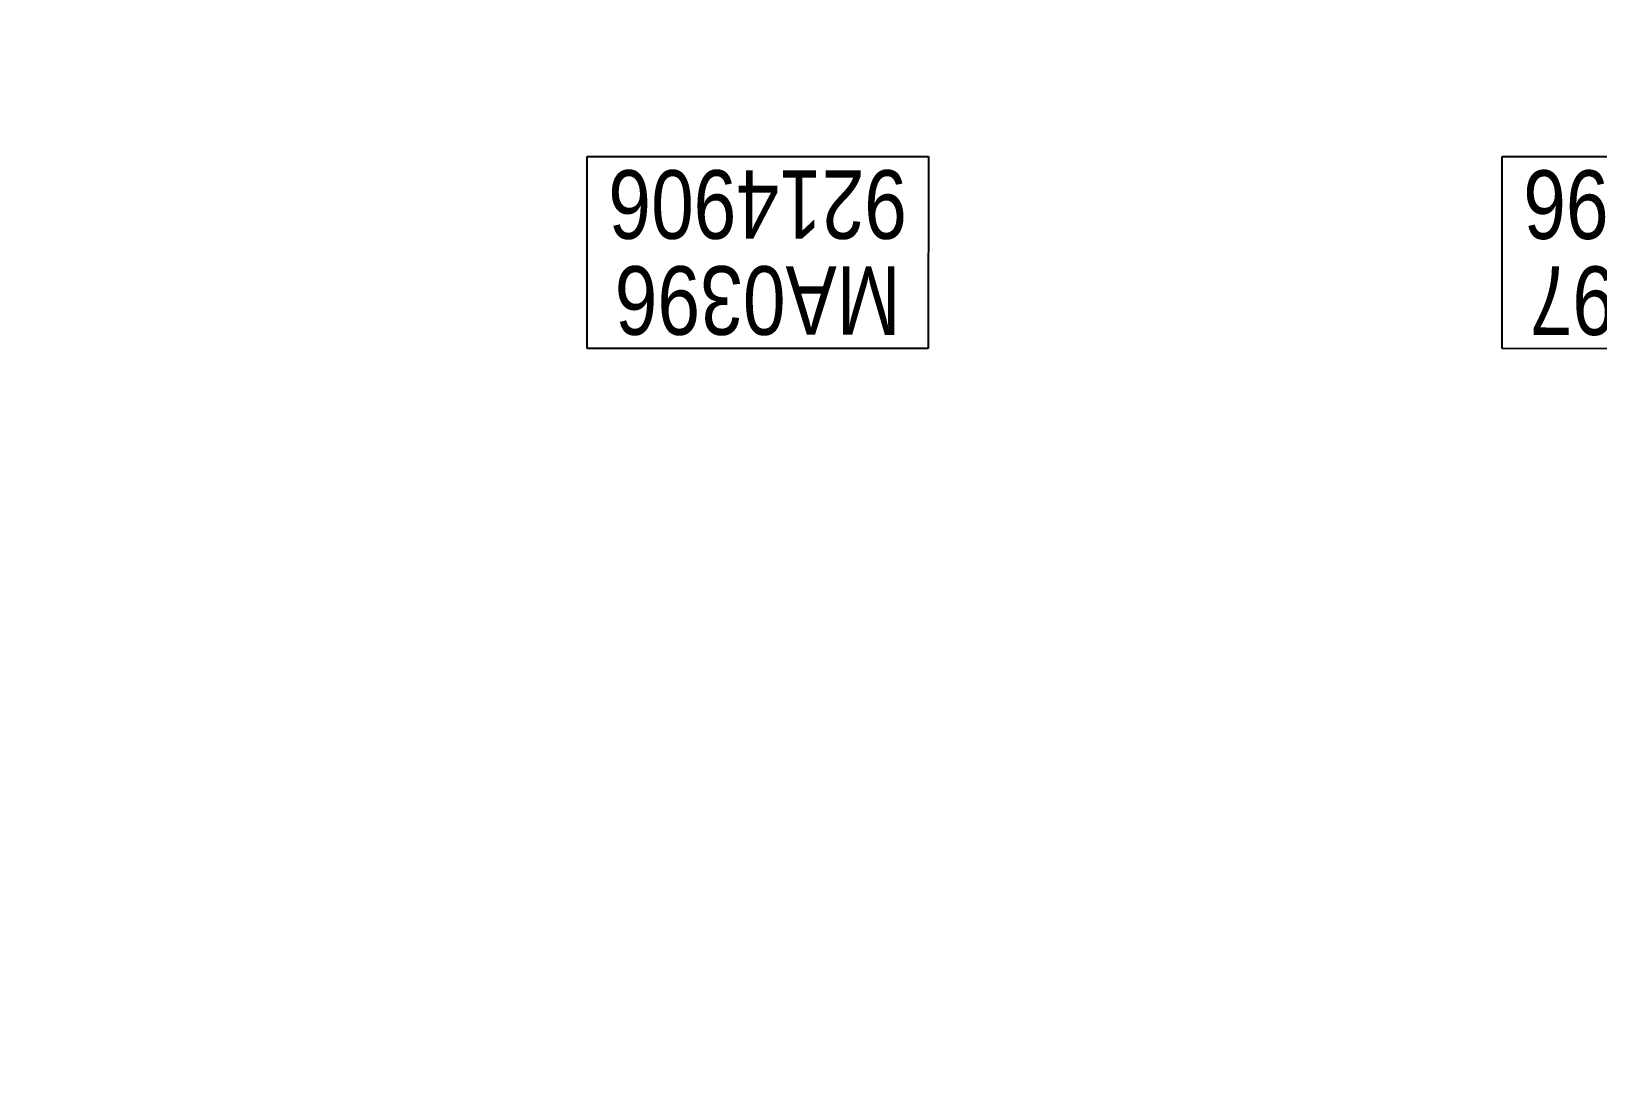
# Model space of a CAD drawing. Header units: centimetres. Extents: x -6122352 to 6876996, y -1694241 to 2592194.
# Drawn here: x 114826 to 125097, y -35343 to -28507 of the extents above; entities that cross this region are included whole.
import ezdxf
from ezdxf.xclip import XClip

# ---------------------------------------------------------------- set-up
doc = ezdxf.new("R2010")
doc.units = ezdxf.units.CM
doc.header["$MEASUREMENT"] = 0
doc.header["$XCLIPFRAME"] = 2
for name, pattern in [('DASHED2', [0.375, 0.25, -0.125]), ('XR-AR-END-SETTING OUT PLAN$0$23585-XR-AR-END-GROUND FLOOR$0$23261-XR-AR-SI-GF$0$HIDDEN', [0.375, 0.25, -0.125]), ('XR-AR-END-SETTING OUT PLAN$0$23585-XR-AR-END-GROUND FLOOR$0$945-4P-1-101-GROUND FLOOR PLAN$0$XR-MIDDLE-GROUND FLOOR PLAN$0$HIDDEN2', [0.1875, 0.125, -0.0625]), ('XR-AR-END-SETTING OUT PLAN$0$23585-XR-AR-END-GROUND FLOOR$0$HIDDEN', [0.375, 0.25, -0.125]), ('XR-AR-END-SETTING OUT PLAN$0$23585-XR-AR-END-GROUND FLOOR$0$XR-END-GROUND FLOOR PLAN$0$HIDDEN', [9.524999999999999, 6.35, -3.175]), ('XR-AR-END-SETTING OUT PLAN$0$23585-XR-AR-END-GROUND FLOOR$0$XR-END-GROUND FLOOR PLAN$0$HIDDEN2', [0.1875, 0.125, -0.0625]), ('XR-AR-MID-SETTING OUT FOR MASTER$0$23585-XR-AR-MID-GROUND FLOOR$0$23261-XR-AR-SI-GF$0$HIDDEN', [0.375, 0.25, -0.125]), ('XR-AR-MID-SETTING OUT FOR MASTER$0$23585-XR-AR-MID-GROUND FLOOR$0$945-4P-1-101-GROUND FLOOR PLAN$0$XR-MIDDLE-GROUND FLOOR PLAN$0$HIDDEN', [9.524999999999999, 6.35, -3.175]), ('XR-AR-MID-SETTING OUT FOR MASTER$0$23585-XR-AR-MID-GROUND FLOOR$0$945-4P-1-101-GROUND FLOOR PLAN$0$XR-MIDDLE-GROUND FLOOR PLAN$0$HIDDEN2', [0.1875, 0.125, -0.0625])]:
    doc.linetypes.add(name, pattern=pattern)
doc.layers.add('23585-XR-AR-DAMAC PLOT LIMITS$0$1-End units', color=7, linetype='Continuous', lineweight=5, true_color=0xf8991e)
for name, color, linetype, lineweight in [('23585-XR-AR-DAMAC PLOT LIMITS$0$1-Mid units', 41, 'Continuous', 5), ('@ Foundations', 4, 'DASHED2', 50), ('A-ANNO-TEXT', 3, 'Continuous', 25), ('XR-AR-END-SETTING OUT PLAN$0$23585-XR-AR-END-GROUND FLOOR$0$A-DOOR-FULL', 1, 'Continuous', 9), ('XR-AR-END-SETTING OUT PLAN$0$23585-XR-AR-END-GROUND FLOOR$0$A-FLOR-OVHD', 9, 'XR-AR-END-SETTING OUT PLAN$0$23585-XR-AR-END-GROUND FLOOR$0$23261-XR-AR-SI-GF$0$HIDDEN', 15), ('XR-AR-END-SETTING OUT PLAN$0$23585-XR-AR-END-GROUND FLOOR$0$A-FLOR-UNDR', 8, 'XR-AR-END-SETTING OUT PLAN$0$23585-XR-AR-END-GROUND FLOOR$0$HIDDEN', 5), ('XR-AR-END-SETTING OUT PLAN$0$23585-XR-AR-END-GROUND FLOOR$0$A-GLAZ-SILL', 8, 'Continuous', 5), ('XR-AR-END-SETTING OUT PLAN$0$23585-XR-AR-END-GROUND FLOOR$0$A-WALL', 7, 'Continuous', 30), ('XR-AR-END-SETTING OUT PLAN$0$23585-XR-AR-END-GROUND FLOOR$0$S-COLS', 51, 'Continuous', 40), ('XR-AR-END-SETTING OUT PLAN$0$23585-XR-AR-END-GROUND FLOOR$0$S-COLS-PATT', 8, 'Continuous', 5), ('XR-AR-MID-SETTING OUT FOR MASTER$0$23585-XR-AR-MID-GROUND FLOOR$0$$A-GLAZ-WNDO', 232, 'Continuous', 9), ('XR-AR-MID-SETTING OUT FOR MASTER$0$23585-XR-AR-MID-GROUND FLOOR$0$$A-WALL', 1, 'Continuous', 5), ('XR-AR-MID-SETTING OUT FOR MASTER$0$23585-XR-AR-MID-GROUND FLOOR$0$A-DOOR-FULL', 1, 'Continuous', 9), ('XR-AR-MID-SETTING OUT FOR MASTER$0$23585-XR-AR-MID-GROUND FLOOR$0$A-EQUP-KITN-PLAN', 202, 'Continuous', 9), ('XR-AR-MID-SETTING OUT FOR MASTER$0$23585-XR-AR-MID-GROUND FLOOR$0$A-FLOR-OVHD', 9, 'XR-AR-MID-SETTING OUT FOR MASTER$0$23585-XR-AR-MID-GROUND FLOOR$0$23261-XR-AR-SI-GF$0$HIDDEN', 15), ('XR-AR-MID-SETTING OUT FOR MASTER$0$23585-XR-AR-MID-GROUND FLOOR$0$A-GLAZ-SILL', 8, 'Continuous', 5), ('XR-AR-MID-SETTING OUT FOR MASTER$0$23585-XR-AR-MID-GROUND FLOOR$0$A-GLAZ-WNDO', 232, 'Continuous', 9), ('XR-AR-MID-SETTING OUT FOR MASTER$0$23585-XR-AR-MID-GROUND FLOOR$0$A-WALL', 7, 'Continuous', 30), ('XR-AR-MID-SETTING OUT FOR MASTER$0$23585-XR-AR-MID-GROUND FLOOR$0$A-WALL-FNSH', 9, 'Continuous', 5), ('XR-AR-MID-SETTING OUT FOR MASTER$0$23585-XR-AR-MID-GROUND FLOOR$0$S-COLS', 51, 'Continuous', 40)]:
    doc.layers.add(name, color=color, linetype=linetype, lineweight=lineweight)
for name, color, linetype in [('@MI-REF LAYER', 7, 'Continuous'), ('B_TH_4', 7, 'Continuous'), ('XR-AR-END-SETTING OUT PLAN$0$23585-XR-AR-END-GROUND FLOOR$0$A-Flor-Hral', 3, 'Continuous'), ('XR-AR-END-SETTING OUT PLAN$0$23585-XR-AR-END-GROUND FLOOR$0$A-Flor-Strs', 1, 'Continuous'), ('XR-AR-MID-SETTING OUT FOR MASTER$0$23585-XR-AR-MID-GROUND FLOOR$0$A-Flor-Hral', 3, 'Continuous'), ('XR-AR-MID-SETTING OUT FOR MASTER$0$23585-XR-AR-MID-GROUND FLOOR$0$A-Flor-Strs', 1, 'Continuous'), ('XR-AR-MID-SETTING OUT FOR MASTER$0$23585-XR-AR-MID-GROUND FLOOR$0$G-SHAD-20', 251, 'Continuous'), ('XR-AR-MID-SETTING OUT FOR MASTER$0$23585-XR-AR-MID-GROUND FLOOR$0$GS-HATCH-FLOOR TILE', 251, 'Continuous')]:
    doc.layers.add(name, color=color, linetype=linetype)
doc.styles.add('Xref group 33-41$0$Overall SOP Plan$0$LAC-609-NG10-1-XREF-GRID-125SC$0$GRID-DIM-NO', font='arial.ttf', dxfattribs={"width": 0.8})

# ---------------------------------------------------------------- blocks, each defined once
blk = doc.blocks.new('23585-XR-AR-DAMAC PLOT LIMITS')
at = {"layer": '23585-XR-AR-DAMAC PLOT LIMITS$0$1-End units', "color": 251, "true_color": 0x636466}
blk.add_lwpolyline([(496511.5071, 2768965.2139), (496505.3268999998, 2768958.468900001), (496487.6319000004, 2768974.682499999), (496493.8114999998, 2768981.4267)], close=True, dxfattribs=at)
at = {"layer": '23585-XR-AR-DAMAC PLOT LIMITS$0$1-Mid units', "color": 251, "true_color": 0x636466}
for points in [[(496501.2735000001, 2768954.0451), (496483.5784999998, 2768970.2587), (496487.6319000004, 2768974.682499999), (496505.3268999998, 2768958.468900001)], [(496497.2200999996, 2768949.621300001), (496479.5251000002, 2768965.834899999), (496483.5784999998, 2768970.2587), (496501.2735000001, 2768954.0451)]]:
    blk.add_lwpolyline(points, close=True, dxfattribs=at)
blk = doc.blocks.new('A$Cf093b529')
at = {"layer": 'A-ANNO-TEXT'}
blk.add_blockref('23585-XR-AR-DAMAC PLOT LIMITS', (-495391.9901121984, -2768603.441896566), dxfattribs=at)
blk = doc.blocks.new('*U36')
at = {"linetype": 'XR-AR-END-SETTING OUT PLAN$0$23585-XR-AR-END-GROUND FLOOR$0$XR-END-GROUND FLOOR PLAN$0$HIDDEN', "ltscale": 0.2}
blk.add_lwpolyline([(672.4602830045783, 0, 0, 0, 0), (125, 0, 16.74478720384293, 16.74478720384293, 0), (62.5, -171.7173430863004, 16.74478720384293, 16.74478720384293, 0), (-62.5, 171.7173430863004, 16.74478720384293, 16.74478720384293, 0), (-125, 0, 0, 0, 0), (-771.7815950174963, 0, 0, 0, 0)], format="xyseb", dxfattribs=at)
blk = doc.blocks.new('*U774')
for points in [[(91, -5.684341886080801e-14), (41, -5.684341886080801e-14), (41, 1021), (91, 1021)], [(0, 0), (38, -5.684341886080801e-14), (38, -50), (50, -50), (50, -122.2222222027232), (0, -122.2222222027232)], [(1100, 2.842170943040401e-14), (1062, -2.842170943040401e-14), (1062, -49.99999999999997), (1050, -49.99999999999997), (1050, -122.2222222027231), (1100, -122.2222222027231)]]:
    blk.add_lwpolyline(points, close=True)
at = {"color": 8, "linetype": 'XR-AR-END-SETTING OUT PLAN$0$23585-XR-AR-END-GROUND FLOOR$0$XR-END-GROUND FLOOR PLAN$0$HIDDEN2'}
blk.add_arc((41, -5.684341886080801e-14), 1021, 1.594950045944486e-15, 90, dxfattribs=at)
at = {"layer": 'XR-AR-END-SETTING OUT PLAN$0$23585-XR-AR-END-GROUND FLOOR$0$A-GLAZ-SILL', "linetype": 'XR-AR-END-SETTING OUT PLAN$0$23585-XR-AR-END-GROUND FLOOR$0$945-4P-1-101-GROUND FLOOR PLAN$0$XR-MIDDLE-GROUND FLOOR PLAN$0$HIDDEN2', "ltscale": 3}
blk.add_lwpolyline([(0, 0), (1100, 0), (1100, -122.2222222027231), (0, -122.2222222027231)], close=True, dxfattribs=at)
blk = doc.blocks.new('XR-AR-END-SETTING OUT PLAN$0$23585-XR-AR-END-GROUND FLOOR$0$A$C75a8815d')
at = {"layer": 'XR-AR-END-SETTING OUT PLAN$0$23585-XR-AR-END-GROUND FLOOR$0$S-COLS', "color": 252, "lineweight": 30}
blk.add_lwpolyline([(6049.860461950302, 10644.6474583149), (6049.860461473465, 9444.647458553314), (6249.860461711884, 9444.647458791733), (6249.860461950302, 10644.64745926857)], close=True, dxfattribs=at)
blk = doc.blocks.new('XR-AR-END-SETTING OUT PLAN')
at = {"layer": 'XR-AR-END-SETTING OUT PLAN$0$23585-XR-AR-END-GROUND FLOOR$0$A-Flor-Hral', "color": 8}
for p, q in [((7060.101680293679, 13799.99880361557), (9050.100478127599, 13799.9988026619)), ((7060.101679638028, 13749.99880170822), (7060.101680293679, 13799.99880361557)), ((7060.101679638028, 13749.99880170822), (9050.100473538041, 13749.99880218506)), ((7060.101679697633, 12849.9988026619), (8050.101679816842, 12849.99880218506)), ((7060.101679816842, 12799.99880218506), (7060.101679697633, 12849.9988026619)), ((8050.101679697633, 11545.01038455963), (8050.101679816842, 12849.99880218506)), ((7060.101679816842, 12799.99880218506), (8000.101679638028, 12799.9988026619)), ((8000.101679816842, 11526.76096343994), (8000.101679638028, 12799.9988026619))]:
    blk.add_line(p, q, dxfattribs=at)
at = {"layer": 'XR-AR-END-SETTING OUT PLAN$0$23585-XR-AR-END-GROUND FLOOR$0$A-Flor-Strs', "color": 8}
for p, q in [((7110.101679757237, 13849.9988026619), (9050.101679757237, 13849.99880218506)), ((7110.101679816842, 13799.9988026619), (7110.101679757237, 13849.9988026619)), ((7390.101679459214, 13799.99880361557), (7390.101679816842, 13849.9988026619)), ((7670.101679638028, 13799.9988026619), (7670.101679340005, 13849.9988026619)), ((7950.101679816842, 13799.99880218506), (7950.101679757237, 13849.9988026619)), ((7110.101679638028, 12849.99880313873), (7110.101679995656, 13749.9988026619)), ((7390.101679995656, 12849.99880218506), (7390.101679161191, 13749.99880218506)), ((7670.101679697633, 12849.99880170822), (7670.101679697633, 13749.9988026619)), ((7950.101679220796, 12849.9988026619), (7950.101679757237, 13749.9988026619)), ((7110.101679697633, 12749.99880170822), (7110.101679697633, 12799.99880218506)), ((7390.101679518819, 12749.99880313873), (7390.101679816842, 12799.9988026619)), ((7670.101679161191, 12749.99880313873), (7670.101679101586, 12799.9988026619)), ((7950.101679757237, 12799.99880218506), (7950.101679638028, 11508.51154327393)), ((7950.101679876447, 12749.9988026619), (8000.101679638028, 12749.99880313873)), ((8050.101680055261, 12749.9988026619), (9050.097146704793, 12749.99880313873)), ((8000.101679697633, 12469.9988026619), (7950.101679697633, 12469.9988026619)), ((8050.101679340005, 12469.9988026619), (9050.097712770104, 12469.99880218506)), ((8000.101679578424, 12189.9988026619), (7950.101679220796, 12189.99880313873)), ((8050.101679816842, 12189.99880218506), (9050.098278596997, 12189.99880218506)), ((8000.101679638028, 11909.9988026619), (7950.101679757237, 11909.99880218506)), ((8050.101679697633, 11909.99880218506), (9050.09884442389, 11909.99880218506)), ((8000.1016792804, 11629.99880218506), (7950.101679697633, 11629.9988026619)), ((8050.101679578424, 11629.9988026619), (8280.101679757237, 11629.9988026619))]:
    blk.add_line(p, q, dxfattribs=at)
at = {"layer": 'XR-AR-END-SETTING OUT PLAN$0$23585-XR-AR-END-GROUND FLOOR$0$A-Flor-Strs', "color": 8, "linetype": 'XR-AR-END-SETTING OUT PLAN$0$23585-XR-AR-END-GROUND FLOOR$0$XR-END-GROUND FLOOR PLAN$0$HIDDEN', "ltscale": 0.1}
for p, q in [((8280.101679757237, 11629.9988026619), (8413.821876481175, 11629.99880123138)), ((8500.024220243096, 11629.99880313873), (9050.1016792804, 11629.9988026619)), ((7950.101679638028, 11508.51154327393), (7950.101679220796, 8109.998775959015)), ((8000.101679101586, 9059.998802661896), (8000.101679816842, 11526.76096343994)), ((8050.101679995656, 9009.99880361557), (8050.101679697633, 11545.01038455963)), ((8000.101679101586, 11349.99880361557), (7950.101679578424, 11349.9988026619)), ((8050.101679816842, 11349.99880170822), (9050.101679578424, 11349.99880218506)), ((8000.101679936051, 11069.9988026619), (7950.101679638028, 11069.99880218506)), ((8050.101679161191, 11069.9988026619), (9050.101679518819, 11069.9988026619)), ((8000.101679876447, 10789.99880170822), (7950.101679697633, 10789.99880170822)), ((8050.101679161191, 10789.9988026619), (9050.101679936051, 10789.9988026619)), ((8000.101679340005, 10509.9988026619), (7950.101679697633, 10509.99880218506)), ((8050.1016792804, 10509.9988026619), (9050.10168005526, 10509.9988026619))]:
    blk.add_line(p, q, dxfattribs=at)
at = {"layer": 'XR-AR-END-SETTING OUT PLAN$0$23585-XR-AR-END-GROUND FLOOR$0$A-Flor-Strs', "color": 8}
for points in [[(8550.099979057908, 12189.9988026619), (8550.099979355931, 13299.9988026619), (7110.101679578424, 13299.9988026619)], [(8413.821876481175, 11629.99880123138), (8500.101679578424, 11629.99880218506)]]:
    blk.add_lwpolyline(points, dxfattribs=at)
at = {"layer": 'XR-AR-END-SETTING OUT PLAN$0$23585-XR-AR-END-GROUND FLOOR$0$A-Flor-Strs', "color": 8, "const_width": 19.99999999999999}
blk.add_lwpolyline([(8325.09997971356, 12329.9988026619), (8550.099979057908, 12189.9988026619), (8775.099979296327, 12329.9988026619)], dxfattribs=at)
at = {"layer": 'XR-AR-END-SETTING OUT PLAN$0$23585-XR-AR-END-GROUND FLOOR$0$A-Flor-Strs', "color": 8}
blk.add_circle((7110.101679578424, 13299.9988026619), 41.76135575145592, dxfattribs=at)
at = {"layer": 'XR-AR-END-SETTING OUT PLAN$0$23585-XR-AR-END-GROUND FLOOR$0$A-FLOR-UNDR', "color": 8, "ltscale": 5}
blk.add_line((7950.111738577485, 12650.00183916092), (9050.101646974683, 12650.0021109581), dxfattribs=at)
at = {"layer": 'XR-AR-END-SETTING OUT PLAN$0$23585-XR-AR-END-GROUND FLOOR$0$A-WALL', "color": 8}
for points in [[(9250.102083459496, 6650.001490592957), (9050.100989297032, 6650.001235485077), (9050.10098965466, 8750.000639915466), (6850.11106570065, 8750.002635478973), (6850.111066058278, 8700.0026679039), (6750.111065879464, 8700.002668380737), (6750.111065879464, 8750.000871658325), (6650.111065939069, 8750.000871658325), (6650.111065283418, 8850.002022743225), (6950.111065164208, 8850.002250671387), (6950.111065879464, 8899.99970960617), (7050.111065879464, 8899.99970817566), (7050.11106570065, 8850.002797603607), (9050.099628582597, 8850.000640392303), (9050.10098899901, 10349.9981546402), (7050.11106581986, 10349.99975156784), (7050.111065998673, 9799.999710083008), (6950.11106570065, 9799.999708652496), (6950.112433806062, 10550.00580835342), (7050.108891561627, 10550.00580835342), (7050.104876235127, 10449.99988079071), (9050.099116638303, 10449.9981546402), (9049.948119357228, 19523.36598014832), (9249.950268521905, 19523.36597967148)], [(7150.094104841352, 12100.00231599808), (7100.102138116956, 12100.00252103806), (7100.093048885465, 11550.00643920898), (7150.094104602933, 11550.0062289238)]]:
    blk.add_lwpolyline(points, close=True, dxfattribs=at)
for points in [[(7250.100541964173, 12200.0021109581), (7250.100542083383, 11450.00580835342), (6950.09668238461, 11450.00602960587), (6950.103889837861, 12750.00211143494), (7950.111920431256, 12750.00211048126), (7950.111738994718, 12650.0021109581), (7100.100542083383, 12650.00211143494), (7100.10202242434, 12200.0021109581), (7250.100541964173, 12200.0021109581), (7250.100541964173, 12200.0021109581), (7250.100541964173, 12200.0021109581)], [(7050.107981041074, 10449.99988079071), (7050.11106581986, 10349.99975156784)], [(9050.097692385316, 10449.99815511703), (9050.097612991929, 10349.99815368652)]]:
    blk.add_lwpolyline(points, dxfattribs=at)
at = {"layer": 'XR-AR-END-SETTING OUT PLAN$0$23585-XR-AR-END-GROUND FLOOR$0$S-COLS-PATT', "color": 8}
for p, q in [((7100.094104662538, 12100.00252056122), (7137.39188285172, 12100.00252103806)), ((7141.909268274903, 12100.00252199173), (7150.094105020165, 12100.00252056122)), ((7200.100542381406, 12100.0021109581), (7250.100542142987, 12100.0021109581))]:
    blk.add_line(p, q, dxfattribs=at)
at = {"layer": 'XR-AR-END-SETTING OUT PLAN$0$23585-XR-AR-END-GROUND FLOOR$0$A-DOOR-FULL', "color": 8, "xscale": -0.8181818181818169, "yscale": 0.8181818181818169, "zscale": 0.8181818181818167, "rotation": 270}
blk.add_blockref('*U774', (7050.108891561627, 10550.00580835342), dxfattribs=at)
at = {"layer": 'XR-AR-END-SETTING OUT PLAN$0$23585-XR-AR-END-GROUND FLOOR$0$A-FLOR-OVHD', "color": 8, "xscale": -0.999999999999999, "rotation": 199.9831065219304}
blk.add_blockref('*U36', (8500.047801986337, 11709.97920942307), dxfattribs=at)
at = {"layer": 'XR-AR-END-SETTING OUT PLAN$0$23585-XR-AR-END-GROUND FLOOR$0$S-COLS-PATT', "color": 8}
blk.add_blockref('XR-AR-END-SETTING OUT PLAN$0$23585-XR-AR-END-GROUND FLOOR$0$A$C75a8815d', (3000.129344239831, 5499.998310089111), dxfattribs=at)
blk = doc.blocks.new('END UNIT')
at = {"xscale": 0.001, "yscale": 0.001, "zscale": 0.001}
blk.add_blockref('XR-AR-END-SETTING OUT PLAN', (-9.150201729830158, 0), dxfattribs=at)
blk = doc.blocks.new('*U27')
for points in [[(91, -5.684341886080801e-14), (41, -5.684341886080801e-14), (41, 1021), (91, 1021)], [(0, 0), (38, -5.684341886080801e-14), (38, -50), (50, -50), (50, -249.9999019090924), (0, -249.9999019090924)], [(1100, 2.842170943040401e-14), (1062, -2.842170943040401e-14), (1062, -49.99999999999997), (1050, -49.99999999999997), (1050, -249.9999019090924), (1100, -249.9999019090924)]]:
    blk.add_lwpolyline(points, close=True)
at = {"color": 8, "linetype": 'XR-AR-MID-SETTING OUT FOR MASTER$0$23585-XR-AR-MID-GROUND FLOOR$0$945-4P-1-101-GROUND FLOOR PLAN$0$XR-MIDDLE-GROUND FLOOR PLAN$0$HIDDEN2'}
blk.add_arc((41, -5.684341886080801e-14), 1021, 1.594950045944486e-15, 90, dxfattribs=at)
at = {"layer": 'XR-AR-MID-SETTING OUT FOR MASTER$0$23585-XR-AR-MID-GROUND FLOOR$0$A-GLAZ-SILL', "linetype": 'XR-AR-MID-SETTING OUT FOR MASTER$0$23585-XR-AR-MID-GROUND FLOOR$0$945-4P-1-101-GROUND FLOOR PLAN$0$XR-MIDDLE-GROUND FLOOR PLAN$0$HIDDEN2', "ltscale": 3}
blk.add_lwpolyline([(0, 0), (1100, 0), (1100, -249.9999019090924), (0, -249.9999019090924)], close=True, dxfattribs=at)
blk = doc.blocks.new('XR-AR-MID-SETTING OUT FOR MASTER$0$23585-XR-AR-MID-GROUND FLOOR$0$945-4P-1-101-GROUND FLOOR PLAN$0$XR-MIDDLE-GROUND FLOOR PLAN$0$A$C69996ABC')
at = {"layer": 'XR-AR-MID-SETTING OUT FOR MASTER$0$23585-XR-AR-MID-GROUND FLOOR$0$A-FLOR-OVHD', "linetype": 'XR-AR-MID-SETTING OUT FOR MASTER$0$23585-XR-AR-MID-GROUND FLOOR$0$945-4P-1-101-GROUND FLOOR PLAN$0$XR-MIDDLE-GROUND FLOOR PLAN$0$HIDDEN2', "ltscale": 5}
for p, q in [((-1.567610912189821e-07, 0.8999993633871721), (0.09999984323878941, 0.8999992964713464)), ((-1.567610912189821e-07, 0.8999993633871721), (-1.567612066821766e-07, -6.366128229018386e-07)), ((-1.567612066821766e-07, -6.366128229018386e-07), (0.09999984323878763, -7.035294533608294e-07))]:
    blk.add_line(p, q, dxfattribs=at)
blk.add_lwpolyline([(0.09999984323878763, 0.8499993633871732), (0.2499998432387915, 0.4499993633871799), (0.1000013713221097, 0.04999936338717248)], dxfattribs=at)
at = {"layer": 'XR-AR-MID-SETTING OUT FOR MASTER$0$23585-XR-AR-MID-GROUND FLOOR$0$A-GLAZ-WNDO'}
for p, q in [((0.09999984323878763, 0.8499993633871732), (0.09999984323878763, 0.8999993633871703)), ((0.09999984323878941, 0.8999993633871721), (0.09999984323878763, -6.366128264545523e-07)), ((0.2499998432387809, 0.8499993633871732), (0.09999984323878763, 0.8499993633871732)), ((0.2499998432387809, 0.8999993633871703), (0.2499998432387809, 0.8499993633871732)), ((0.2499998432387809, 0.8499993633871732), (0.2499998432387809, 0.04999936338717248)), ((0.09999984323878763, -6.366128246781955e-07), (0.09999984323878763, 0.04999936338717248)), ((0.09999984323878763, 0.04999936338717248), (0.2499998432387809, 0.04999936338717248)), ((0.249999843238875, -6.366128388890502e-07), (0.249999843238875, 0.04999936338715827))]:
    blk.add_line(p, q, dxfattribs=at)
for points in [[(0.2499986387444419, 0.8999993968456259), (0.0999998435430971, 0.8999992964713464)], [(0.09999984323878763, -7.035294533608294e-07), (0.2499998432388448, -6.366128317836228e-07)]]:
    blk.add_lwpolyline(points, dxfattribs=at)
blk.add_lwpolyline([(0.2499998432387951, 0.8499993633871732), (0.2499998432387933, 0.04999936338717248), (0.1999998432387962, 0.04999936338717248), (0.1999998432387962, 0.8499993633871732)], close=True, dxfattribs=at)
blk = doc.blocks.new('XR-AR-MID-SETTING OUT FOR MASTER$0$23585-XR-AR-MID-GROUND FLOOR$0$945-4P-1-101-GROUND FLOOR PLAN$0$XR-MIDDLE-GROUND FLOOR PLAN$0$BREAK LINE1')
blk.add_lwpolyline([(648.1633601741578, -6.16698093744526, 0, 0, 0), (100.7725748287976, -6.16698093744526, 16.74478720384293, 16.74478720384293, 0), (38.27257482879577, -177.8843240237456, 16.74478720384293, 16.74478720384293, 0), (-86.72742517120423, 165.5503621488551, 16.74478720384293, 16.74478720384293, 0), (-149.2274251712042, -6.166980937447079, 0, 0, 0), (-912.0704092131346, -6.166980937441622, 0, 0, 0)], format="xyseb")
blk = doc.blocks.new('XR-AR-MID-SETTING OUT FOR MASTER$0$23585-XR-AR-MID-GROUND FLOOR$0$945-4P-1-101-GROUND FLOOR PLAN$0$XR-MIDDLE-GROUND FLOOR PLAN$0$WRFWF')
at = {"layer": 'XR-AR-MID-SETTING OUT FOR MASTER$0$23585-XR-AR-MID-GROUND FLOOR$0$A-FLOR-OVHD', "linetype": 'XR-AR-MID-SETTING OUT FOR MASTER$0$23585-XR-AR-MID-GROUND FLOOR$0$945-4P-1-101-GROUND FLOOR PLAN$0$XR-MIDDLE-GROUND FLOOR PLAN$0$HIDDEN', "ltscale": 0.1}
for p, q in [((9250.00889430586, 14089.9999996908), (9250.008894346622, 9909.449274283641)), ((10350.00889432596, 14089.44927426482), (9250.008894305867, 14089.44927426484)), ((10350.00889432159, 13809.44927426483), (9250.008894308598, 13809.44927426484)), ((10350.00889431722, 13529.44927426483), (9250.008894311328, 13529.44927426484)), ((10350.00889431286, 13249.44927426483), (9250.008894314058, 13249.44927426484)), ((10350.00889431286, 12969.44927426484), (9250.008894314054, 12969.44927426485)), ((10350.00889431285, 12689.44927426484), (9250.00889431405, 12689.44927426486)), ((10350.00889431285, 12409.44927426485), (9250.008894314047, 12409.44927426486)), ((10350.00889431284, 12129.44927426485), (9250.008894314044, 12129.44927426487)), ((10350.00889431284, 11849.44927426486), (9250.00889431404, 11849.44927426487)), ((10350.00889431284, 11569.44927426486), (9250.008894314036, 11569.44927426488)), ((10350.00889431283, 11289.44927426487), (9250.00889431403, 11289.44927426488)), ((10350.00889431283, 11009.44927426487), (9250.008894314027, 11009.44927426489)), ((10350.00889432794, 11009.4492742833), (10350.00889432794, 9909.449274272882)), ((10350.00889432794, 9909.449274272882), (9250.008894346622, 9909.449274283641))]:
    blk.add_line(p, q, dxfattribs=at)
blk.add_lwpolyline([(10350.00889430916, 14369.99999969173), (10350.00889431698, 11009.4492742833)], dxfattribs=at)
blk = doc.blocks.new('XR-AR-MID-SETTING OUT FOR MASTER$0$23585-XR-AR-MID-GROUND FLOOR$0$945-4P-1-101-GROUND FLOOR PLAN$0$XR-MIDDLE-GROUND FLOOR PLAN$0$ASDASDASD')
blk.add_wipeout([(-42428.49006074868, 24502.348435747233), (-42278.49006074868, 24502.348435747143), (-42278.490060748925, 24052.348435747146), (-42428.49006074892, 24052.34843574723)])
blk.add_hatch(color=256).paths.add_polyline_path([(-42428.49006074868, 24502.34843574724), (-42278.49006074868, 24502.34843574715), (-42428.49006074893, 24052.34843574724)])
for p, q in [((-42278.49006074868, 24502.34843574715), (-42428.49006074868, 24502.34843574724)), ((-42428.49006074868, 24502.34843574724), (-42428.49006074893, 24052.34843574724)), ((-42428.49006074893, 24052.34843574724), (-42278.49006074868, 24502.34843574715)), ((-42278.49006074893, 24052.34843574715), (-42278.49006074868, 24502.34843574715)), ((-42428.49006074893, 24052.34843574724), (-42278.49006074893, 24052.34843574715))]:
    blk.add_line(p, q)
blk = doc.blocks.new('*U773')
for points in [[(91, -5.684341886080801e-14), (41, -5.684341886080801e-14), (41, 1021), (91, 1021)], [(0, 0), (38, -5.684341886080801e-14), (38, -50), (50, -50), (50, -122.2246979483663), (0, -122.2246979483663)], [(1100, 2.842170943040401e-14), (1062, -2.842170943040401e-14), (1062, -49.99999999999997), (1050, -49.99999999999997), (1050, -122.2246979483662), (1100, -122.2246979483662)]]:
    blk.add_lwpolyline(points, close=True)
at = {"color": 8, "linetype": 'XR-AR-MID-SETTING OUT FOR MASTER$0$23585-XR-AR-MID-GROUND FLOOR$0$945-4P-1-101-GROUND FLOOR PLAN$0$XR-MIDDLE-GROUND FLOOR PLAN$0$HIDDEN2'}
blk.add_arc((41, -5.684341886080801e-14), 1021, 1.594950045944486e-15, 90, dxfattribs=at)
at = {"layer": 'XR-AR-MID-SETTING OUT FOR MASTER$0$23585-XR-AR-MID-GROUND FLOOR$0$A-GLAZ-SILL', "linetype": 'XR-AR-MID-SETTING OUT FOR MASTER$0$23585-XR-AR-MID-GROUND FLOOR$0$945-4P-1-101-GROUND FLOOR PLAN$0$XR-MIDDLE-GROUND FLOOR PLAN$0$HIDDEN2', "ltscale": 3}
blk.add_lwpolyline([(0, 0), (1100, 0), (1100, -122.2246979483662), (0, -122.2246979483662)], close=True, dxfattribs=at)
blk = doc.blocks.new('XR-AR-MID-SETTING OUT FOR MASTER$0$23585-XR-AR-MID-GROUND FLOOR$0$A$C08698786')
at = {"layer": 'XR-AR-MID-SETTING OUT FOR MASTER$0$23585-XR-AR-MID-GROUND FLOOR$0$S-COLS', "color": 252, "lineweight": 30}
for points in [[(-100.1111845970154, 16144.64576864243), (-100.111184835434, 14944.64576864243), (99.88881516456604, 14944.64576816559), (99.88881492614746, 16144.64576816559)], [(5900.000467061996, 15688.03591275215), (5900.000467061996, 14688.03591275215), (6100.000467061996, 14688.03591299057), (6100.000467061996, 15688.03591299057)], [(5900.001027584076, 11147.2902572155), (5900.001027584076, 9747.290257692337), (6100.001027584076, 9747.290257453918), (6100.001027584076, 11147.29025769234)]]:
    blk.add_lwpolyline(points, close=True, dxfattribs=at)
blk = doc.blocks.new('XR-AR-MID-SETTING OUT FOR MASTER')
at = {"layer": 'XR-AR-MID-SETTING OUT FOR MASTER$0$23585-XR-AR-MID-GROUND FLOOR$0$A-EQUP-KITN-PLAN', "color": 8}
for p, q in [((3900.071841031313, 15202.66031169891), (5500.076263219118, 15202.66031217575)), ((3900.071840971708, 14952.66031217575), (3900.071841031313, 15202.66031169891)), ((5500.0762629807, 14952.66031169891), (5500.076263219118, 15202.66031217575)), ((3500.047055631876, 14252.66031169891), (5300.028238087893, 14252.66031217575)), ((5300.027079373598, 12102.66431617737), (5300.028238087893, 14252.66031217575)), ((4404.893656820059, 11502.66881656647), (4404.895194619894, 12102.66970968246)), ((4404.895194619894, 12102.66970968246), (5300.027079373598, 12102.66431617737))]:
    blk.add_line(p, q, dxfattribs=at)
at = {"layer": 'XR-AR-MID-SETTING OUT FOR MASTER$0$23585-XR-AR-MID-GROUND FLOOR$0$A-Flor-Hral', "color": 8}
blk.add_lwpolyline([(100.008808940649, 14902.65850448608), (2090.008809119463, 14902.65850496292), (2090.008808881044, 14852.65850448608), (100.0088091790676, 14852.65850496292)], dxfattribs=at)
at = {"layer": 'XR-AR-MID-SETTING OUT FOR MASTER$0$23585-XR-AR-MID-GROUND FLOOR$0$A-FLOR-OVHD', "color": 8, "linetype": 'XR-AR-MID-SETTING OUT FOR MASTER$0$23585-XR-AR-MID-GROUND FLOOR$0$23261-XR-AR-SI-GF$0$HIDDEN', "ltscale": 5}
for p, q in [((5500.000221520662, 14952.65890216827), (3899.995457738638, 14952.65890169144)), ((3900.071499198675, 14852.66031217575), (5500.076263397932, 14852.66031265259)), ((5579.946963220835, 12102.66686105728), (5579.94848254323, 14852.65977716446)), ((3400.046698898077, 14152.65701627731), (3400.011432737112, 12202.66620731354)), ((3500.053779155016, 12202.66576147079), (3500.053778856993, 14152.65753126144)), ((5400.002383977175, 12002.66818761826), (5900.001078754663, 11502.66702699661)), ((5900.010024100542, 12002.66746664047), (5400.002384632826, 11502.66700839996))]:
    blk.add_line(p, q, dxfattribs=at)
blk.add_lwpolyline([(2749.981962949038, 12002.63648319244), (3249.976088136435, 12002.63648366928), (3249.976087421179, 11502.65313434601), (2749.981963723898, 11502.65313434601)], close=True, dxfattribs=at)
for points in [[(2749.981962949038, 12002.63648319244), (3249.976087421179, 11502.65313434601)], [(2749.981963723898, 11502.65313434601), (3249.976088136435, 12002.63648366928)]]:
    blk.add_lwpolyline(points, dxfattribs=at)
at = {"layer": 'XR-AR-MID-SETTING OUT FOR MASTER$0$23585-XR-AR-MID-GROUND FLOOR$0$A-Flor-Strs', "color": 8}
for p, q in [((2040.00880882144, 14952.65850496292), (100.0088088214397, 14952.65850496292)), ((1200.008809238672, 14952.65850496292), (1200.008808940649, 14902.65850400925)), ((1480.008808463812, 14952.65850496292), (1480.008808642626, 14902.65850543976)), ((1760.008809119463, 14952.65850448608), (1760.008808940649, 14902.65850448608)), ((2040.00880882144, 14952.65850496292), (2040.008809179068, 14902.65850400925)), ((1200.008808404207, 14852.65850448608), (1200.00880882144, 13952.65850496292)), ((1480.008808940649, 14852.65850448608), (1480.008808940649, 13952.65850400925)), ((1760.008809119463, 14852.65850448608), (1760.008808523417, 13952.65850448608)), ((2040.008808940649, 14852.65850448608), (2040.008808881044, 13952.65850448608)), ((1480.008808881044, 13902.65850496292), (1480.008808583021, 13852.65850496292)), ((1760.008809000254, 13902.65850448608), (1760.008809000254, 13852.65850496292)), ((2040.008808881044, 13902.65850496292), (2040.008808881044, 13852.65850400925)), ((1100.008809238672, 13852.65850496292), (100.0088088810444, 13852.65850400925)), ((1200.00880882144, 13852.65850448608), (1200.008808583021, 13573.20923042297)), ((1100.008808940649, 13572.65850400925), (100.008808940649, 13572.65850448608)), ((1200.008809119463, 13572.65850448608), (1150.008809417486, 13572.65850448608))]:
    blk.add_line(p, q, dxfattribs=at)
blk.add_lwpolyline([(1200.008809119463, 13902.65850448608), (1200.008808881044, 13852.65850400925), (1150.008809179068, 13852.65850496292)], dxfattribs=at)
at = {"layer": 'XR-AR-MID-SETTING OUT FOR MASTER$0$23585-XR-AR-MID-GROUND FLOOR$0$A-Flor-Strs', "color": 8, "const_width": 15.00000006679886}
blk.add_lwpolyline([(455.1530921757221, 13685.15850496292), (650.0088085234165, 13572.65850496292), (844.8645255863667, 13685.15850543976)], dxfattribs=at)
at = {"layer": 'XR-AR-MID-SETTING OUT FOR MASTER$0$23585-XR-AR-MID-GROUND FLOOR$0$A-Flor-Strs', "color": 8}
blk.add_circle((2040.008809119463, 14402.65850496292), 45.00000020605513, dxfattribs=at)
at = {"layer": 'XR-AR-MID-SETTING OUT FOR MASTER$0$23585-XR-AR-MID-GROUND FLOOR$0$A-WALL', "color": 8}
for points in [[(5899.999999791384, 19472.65428161621), (6099.999999731779, 19472.65428209305), (6100.001724034548, 5500.167464256287), (5900.001724511385, 5500.167624473572), (5900.00086197257, 14852.65960931778), (5500.076263397932, 14852.66031265259), (5500.0762629807, 14952.66031169891), (5900.000431150198, 14952.65961027145)], [(3900.046799689531, 14852.65960979462), (3900.046799749136, 14952.65960931778), (3400.047055512667, 14952.661257267), (3400.046698898077, 14152.65701627731), (3500.047055453062, 14152.6577372551), (3500.047055572271, 14852.65960979462)], [(3400.011432737112, 12202.66620731354), (3500.05377843976, 12202.66548633575), (3500.054259866476, 11502.6662735939), (4400.00315502286, 11502.6662735939), (4400.003322631121, 11252.66687631607), (3650.009347468615, 11252.66637420654), (3650.00999417901, 11027.59896087646), (3399.999906569719, 11027.60113668442)]]:
    blk.add_lwpolyline(points, close=True, dxfattribs=at)
for points in [[(3500.047055572271, 14852.65960979462), (3400.047011226416, 14852.65965414047)], [(5700.000849276781, 12002.66818761826), (5900.010024160147, 12002.66818761826), (5900.010264188051, 12102.67056417465), (5300.001914769411, 12102.66581106186), (5300.002845078707, 11502.66761207581), (5300.003155499697, 11502.66747426987), (5300.003322392702, 11252.66747808456), (5900.008223563433, 11252.66787910461), (5900.008823722601, 11502.66700792313), (5400.002380043268, 11502.66700792313), (5400.002380281687, 12002.66818714142), (5700.000849276781, 12002.66818761826)], [(2100.039519578218, 11049.97698402405), (2100.039519578218, 10949.99824142456)]]:
    blk.add_lwpolyline(points, dxfattribs=at)
at = {"layer": 'XR-AR-MID-SETTING OUT FOR MASTER$0$23585-XR-AR-MID-GROUND FLOOR$0$A-WALL-FNSH', "color": 8}
for points in [[(2080.02239587903, 10929.99824142456), (119.995479375124, 10929.99824142456), (119.9793129861355, 8972.785739421844), (1100.04861047864, 8972.787498474121), (1100.048610597849, 8952.787498474121)], [(2099.966006189585, 9949.988984107971), (2079.984055787325, 9949.990225315094), (2080.02239587903, 10929.99824142456)]]:
    blk.add_lwpolyline(points, dxfattribs=at)
at = {"layer": 'XR-AR-MID-SETTING OUT FOR MASTER$0$23585-XR-AR-MID-GROUND FLOOR$0$$A-GLAZ-WNDO', "color": 8, "xscale": 1000.000000000049, "yscale": 1000.000000000049, "zscale": 1000.000000000049, "rotation": 90}
blk.add_blockref('XR-AR-MID-SETTING OUT FOR MASTER$0$23585-XR-AR-MID-GROUND FLOOR$0$945-4P-1-101-GROUND FLOOR PLAN$0$XR-MIDDLE-GROUND FLOOR PLAN$0$A$C69996ABC', (5300.002552062273, 11252.66763496399), dxfattribs=at)
at = {"layer": 'XR-AR-MID-SETTING OUT FOR MASTER$0$23585-XR-AR-MID-GROUND FLOOR$0$$A-WALL', "color": 8}
blk.add_blockref('XR-AR-MID-SETTING OUT FOR MASTER$0$23585-XR-AR-MID-GROUND FLOOR$0$945-4P-1-101-GROUND FLOOR PLAN$0$XR-MIDDLE-GROUND FLOOR PLAN$0$WRFWF', (-9150.000085562468, -796.7907695770264), dxfattribs=at)
at = {"layer": 'XR-AR-MID-SETTING OUT FOR MASTER$0$23585-XR-AR-MID-GROUND FLOOR$0$A-DOOR-FULL', "color": 8, "xscale": 0.8181820445283869, "yscale": 0.8181820445283869, "zscale": 0.8181820445283869, "rotation": 90}
blk.add_blockref('*U773', (2100.065477222204, 11149.97698354721), dxfattribs=at)
at = {"layer": 'XR-AR-MID-SETTING OUT FOR MASTER$0$23585-XR-AR-MID-GROUND FLOOR$0$A-DOOR-FULL', "color": 8, "rotation": 90}
blk.add_blockref('*U27', (3399.986430436373, 9927.598960399628), dxfattribs=at)
at = {"layer": 'XR-AR-MID-SETTING OUT FOR MASTER$0$23585-XR-AR-MID-GROUND FLOOR$0$A-FLOR-OVHD', "color": 8, "linetype": 'XR-AR-MID-SETTING OUT FOR MASTER$0$23585-XR-AR-MID-GROUND FLOOR$0$23261-XR-AR-SI-GF$0$HIDDEN', "ltscale": 5, "xscale": -0.9999999999999997, "rotation": 194.2810957359752}
blk.add_blockref('XR-AR-MID-SETTING OUT FOR MASTER$0$23585-XR-AR-MID-GROUND FLOOR$0$945-4P-1-101-GROUND FLOOR PLAN$0$XR-MIDDLE-GROUND FLOOR PLAN$0$BREAK LINE1', (675.0088040530682, 13433.20923042297), dxfattribs=at)
at = {"layer": 'XR-AR-MID-SETTING OUT FOR MASTER$0$23585-XR-AR-MID-GROUND FLOOR$0$G-SHAD-20', "color": 8}
blk.add_blockref('XR-AR-MID-SETTING OUT FOR MASTER$0$23585-XR-AR-MID-GROUND FLOOR$0$945-4P-1-101-GROUND FLOOR PLAN$0$XR-MIDDLE-GROUND FLOOR PLAN$0$ASDASDASD', (44478.49782505631, -10849.71202945709), dxfattribs=at)
at = {"layer": 'XR-AR-MID-SETTING OUT FOR MASTER$0$23585-XR-AR-MID-GROUND FLOOR$0$A-Flor-Hral', "color": 8}
blk.add_lwpolyline([(1150.008809179068, 13560.48195743561), (1150.008809059858, 13902.65850496292), (2090.008809238672, 13902.65850496292), (2090.008809119463, 13952.65850496292), (1100.008808940649, 13952.65850448608), (1100.008809119463, 13547.75468444824)], dxfattribs=at)
at = {"layer": 'XR-AR-MID-SETTING OUT FOR MASTER$0$23585-XR-AR-MID-GROUND FLOOR$0$A-Flor-Strs', "color": 8}
blk.add_lwpolyline([(650.0088085234165, 13572.65850496292), (650.008808940649, 14402.65850448608), (2040.008809119463, 14402.65850496292)], dxfattribs=at)
at = {"layer": 'XR-AR-MID-SETTING OUT FOR MASTER$0$23585-XR-AR-MID-GROUND FLOOR$0$A-WALL', "color": 8}
for points in [[(99.99999931454659, 19472.65428209305), (-99.99999925494194, 19472.65428256989), (-99.998236566782, 5500.00000667572), (100.0017631351948, 5500.000006198883), (99.9995484650135, 8850.141927242279), (1100.048611491919, 8850.10940027237), (1100.048611015081, 8950.109399795532), (100.03925588727, 8950.072475910187), (100.0088088810444, 10949.9982419014), (2099.951952844858, 10949.99824142456), (2099.998660355806, 9950.143901348114), (2199.988806992769, 9950.143900871277), (2200.057162195444, 11149.97698402405), (2100.075846284628, 11149.97698354721), (2100.039519578218, 11049.97698402405), (100.0088088810444, 11049.99824142456)], [(2200.013650625944, 13652.63605213165), (2200.017217665911, 13652.6360502243), (2200.024336546659, 13852.63604974747), (1199.974533885717, 13852.65850543976), (1199.974534541368, 13752.66171360016), (1850.013650208712, 13752.64729642868), (1850.013650685549, 13102.64278697968), (2100.128742069006, 13102.63829755783), (2100.128742545843, 12652.63829708099), (1949.986809521914, 12652.64009141922), (1949.9868093431, 12552.35255002975), (2100.055755704641, 12552.35255050659), (2100.016017049551, 12049.97720527649), (2199.959899276495, 12049.97720527649), (2199.999632865191, 13202.6360502243), (2050.003180772066, 13202.63829612732), (2050.012347489595, 13652.63829517365), (2200.019845813513, 13652.63604927063)], [(1950.000811725855, 13202.63829565048), (2000.00029399991, 13202.63829565048), (2000.00945982337, 13652.63829517365), (1950.000810950994, 13652.63829469681)]]:
    blk.add_lwpolyline(points, close=True, dxfattribs=at)
at = {"layer": 'XR-AR-MID-SETTING OUT FOR MASTER$0$23585-XR-AR-MID-GROUND FLOOR$0$GS-HATCH-FLOOR TILE', "color": 8}
blk.add_blockref('XR-AR-MID-SETTING OUT FOR MASTER$0$23585-XR-AR-MID-GROUND FLOOR$0$A$C08698786', (-1.490116119384766e-07, 0), dxfattribs=at)
blk = doc.blocks.new('MID UNIT')
at = {"xscale": 0.001, "yscale": 0.001, "zscale": 0.001}
blk.add_blockref('XR-AR-MID-SETTING OUT FOR MASTER', (0, 0), dxfattribs=at)
blk = doc.blocks.new('TH_4')
blk.add_blockref('END UNIT', (495802.3053798428, 2769130.514097063))
blk.add_blockref('MID UNIT', (495802.3053798428, 2769130.514097063))
at = {"xscale": -1}
blk.add_blockref('MID UNIT', (495814.3053798475, 2769130.514097063), dxfattribs=at)
blk = doc.blocks.new('A$C780da55d')
at = {"layer": 'B_TH_4', "xscale": 1.000039159572381, "yscale": 1.000039159572381, "zscale": 1.000039159572381}
blk.add_blockref('TH_4', (-495814.0704651335, -2769239.302089663), dxfattribs=at)
blk = doc.blocks.new('23585-XR-AR-MALDIVE-2$0$TH_4')
blk.add_blockref('A$C780da55d', (495794.655359471, 2769130.864096801))
at = {"layer": '@ Foundations', "linetype": 'DASHED2', "ltscale": 0.25}
for points in [[(495800.9554292943, 2769144.30675929), (495803.6554292943, 2769144.30675929), (495803.6554292943, 2769149.65675929), (495800.9554292943, 2769149.65675929)], [(495807.3304292943, 2769144.432815211), (495809.2804292943, 2769144.432815211), (495809.2804292943, 2769146.982815211), (495807.3304292943, 2769146.982815211)], [(495807.1304292943, 2769139.687015211), (495809.4804292943, 2769139.687015211), (495809.4804292943, 2769142.637015211), (495807.1304292943, 2769142.637015211)]]:
    blk.add_lwpolyline(points, close=True, dxfattribs=at)

msp = doc.modelspace()

# ---------------------------------------------------------------- hatches: boundary and pattern name
at = {"layer": '@MI-REF LAYER'}
h = msp.add_hatch(dxfattribs=at)
h.set_pattern_fill('ANSI31', color=256, scale=1999.999998458916, angle=186.7183412143764)
h.set_pattern_definition([(231.7183412143764, (-2377109729.195271, -1504175463.930205), (196.2436825049419, -154.8819453021617), [])])
h.paths.add_polyline_path([(92037.13902258463, -23664.3948279237), (128338.704709431, -23670.85480309973), (128336.2093290135, -37944.68568790456), (122085.9638312767, -37943.57343604637), (122086.1519751847, -37642.94383336664), (98284.7186077416, -37638.70829634352), (98284.79975513293, -37939.33794656528), (92034.55425807217, -37938.22569720303)])

# ---------------------------------------------------------------- block references
at = {"layer": '@MI-REF LAYER', "xscale": 1000, "yscale": 1000, "zscale": 1000, "rotation": 312.4882903633292}
msp.add_blockref('A$Cf093b529', (-891608.7329339073, 539022.7201118186), dxfattribs=at)

# ---------------------------------------------------------------- next in the draw order: block references
at = {"layer": '@MI-REF LAYER'}
ref = msp.add_blockref('23585-XR-AR-MALDIVE-2$0$TH_4', (496417262.486582, 2769024071.136306), dxfattribs=dict(at, xscale=999.9999999999998, yscale=999.9999999999998, zscale=999.9999999999998, rotation=179.9898040398786))
XClip(ref).set_block_clipping_path([(495835.39554444235, 2769154.4543920932), (495826.3054936873, 2769154.4143740092), (495820.3054908863, 2769154.4143365184), (495814.30548605276, 2769154.414299026), (495808.30548121966, 2769154.4142615357), (495802.3054763861, 2769154.4142240435), (495793.3572849813, 2769154.454544789), (495793.3582675471, 2769130.514365376), (495835.3955587419, 2769130.5143724433)])

# ---------------------------------------------------------------- next in the draw order: wipeouts: each hides what was drawn before it
at = {"color": 10}
msp.add_wipeout([(92037.13902258464, -23664.3948279237), (128338.70470943095, -23670.854803099734), (128336.20932901348, -37944.685687904566), (122085.96383127675, -37943.57343604637), (122086.15197518466, -37642.94383336664), (98284.71860774161, -37638.708296343524), (98284.79975513293, -37939.337946565276), (92034.55425807218, -37938.22569720303)], dxfattribs=at).dxf.layer = '@MI-REF LAYER'

# ---------------------------------------------------------------- next in the draw order: texts
at = {"layer": '@MI-REF LAYER', "color": 7, "char_height": 450, "width": 2056.8768805703, "attachment_point": 1, "rotation": 179.98916284672137, "line_spacing_factor": 0.8394388776454546, "style": 'Xref group 33-41$0$Overall SOP Plan$0$LAC-609-NG10-1-XREF-GRID-125SC$0$GRID-DIM-NO', "bg_fill": 19, "box_fill_scale": 1.2, "bg_fill_color": 256, "bg_fill_transparency": 0}
for s, insert in [('\\pxqc;MA0396\\P9214906', (120618.0429828367, -30497.37996109814, -157.4610399852849)), ('\\pxqc;MA0397\\P9217896', (126618.0477208697, -30498.4439678073, -157.4610399852849))]:
    msp.add_mtext(s, dxfattribs=dict(at, insert=insert))

# ---------------------------------------------------------------- next in the draw order: wipeouts: each hides what was drawn before it
at = {"color": 10}
for points in [[(127176.81151370527, -31470.960322315346), (119991.08786053133, -31469.72131559444), (119990.51858032671, -34771.31018568573), (127176.24223389426, -34772.54919121099), (127176.81151335218, -31470.960322619278)], [(118446.42165614008, -33356.58333944708), (111260.69801473475, -33355.27786267275), (111260.098193583, -36656.86672680369), (118445.82183566273, -36658.172202935464), (118446.42165578698, -33356.58333975102)]]:
    msp.add_wipeout(points, dxfattribs=at).dxf.layer = '@MI-REF LAYER'

doc.saveas('drawing.dxf')
